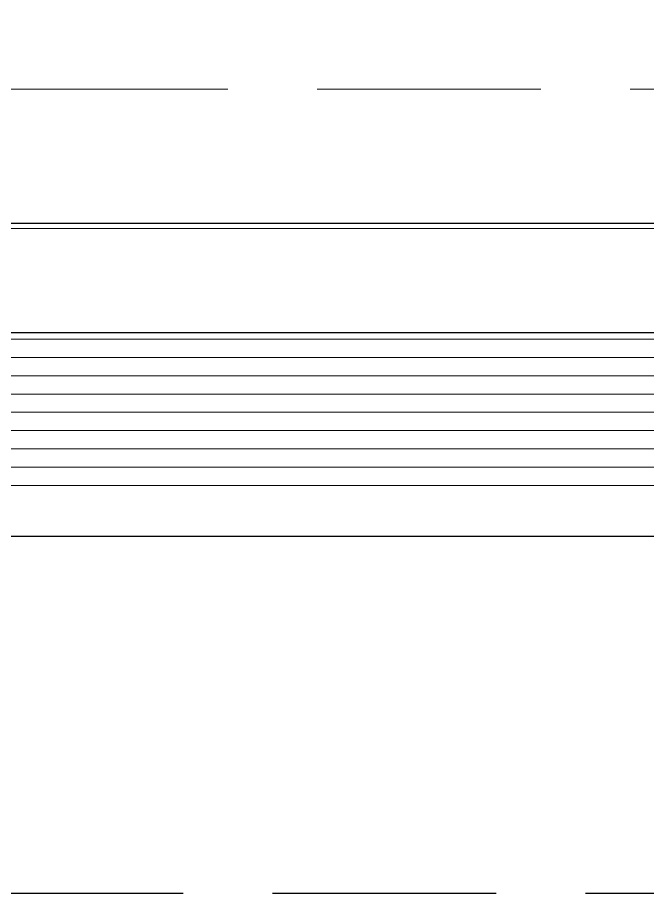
# Model space of a CAD drawing. Extents: x 2803505 to 5851001, y -1372902 to 24339.
# Drawn here: x 2879870 to 2880575, y -921772 to -920792 of the extents above; entities that cross this region are included whole.
import ezdxf

# ---------------------------------------------------------------- set-up
doc = ezdxf.new("R2010")
doc.units = 0
doc.header["$LTSCALE"] = 1000
doc.header["$MEASUREMENT"] = 0
doc.linetypes.add('DASH', pattern=[0.35, 0.25, -0.1])
doc.layers.get('0').update_dxf_attribs({"linetype": 'CONTINUOUS'})
for name, color, linetype in [('!!电气', 1, 'CONTINUOUS'), ('卫生间', 6, 'CONTINUOUS'), ('看线', 185, 'CONTINUOUS')]:
    doc.layers.add(name, color=color, linetype=linetype)
doc.layers.add('平面-看线', color=252, linetype='CONTINUOUS', lineweight=15)
doc.layers.add('平面-空调预留孔', color=252, linetype='CONTINUOUS', lineweight=15)

# ---------------------------------------------------------------- blocks, each defined once
blk = doc.blocks.new('gdgdgdrgdfsfs')
at = {"layer": '平面-空调预留孔', "color": 252}
for p, q in [((703030.02, 763961.62), (701455.02, 763961.62)), ((703023.86, 763845.19), (701461.18, 763845.19)), ((703023.86, 763844.89), (701461.18, 763844.89)), ((703023.86, 763837.79), (701461.18, 763837.79)), ((703026.17, 763817.33), (701458.87, 763817.33)), ((703026.17, 763796.87), (701458.87, 763796.87)), ((703026.17, 763776.42), (701458.87, 763776.42)), ((703026.17, 763755.96), (701458.87, 763755.96)), ((703026.17, 763735.5), (701458.87, 763735.5)), ((703026.17, 763715.04), (701458.87, 763715.04)), ((703026.17, 763694.59), (701458.87, 763694.59)), ((703026.17, 763674.13), (701458.87, 763674.13))]:
    blk.add_line(p, q, dxfattribs=at)
blk = doc.blocks.new('A$C148B7D8E')
at = {"layer": '卫生间', "color": 252, "linetype": 'DASH'}
blk.add_lwpolyline([(16100, 14000), (16100, 15400), (7700, 15400), (7700, 10800), (7300, 10800), (7300, 10000), (900, 10000), (900, 9000.02), (-900, 9000.02), (-900, -900), (1750, -900), (1750, -2100), (23450, -2100), (23450, -900), (25100, -900)], dxfattribs=at)
blk = doc.blocks.new('A$C66B635E3')
at = {"layer": '平面-看线', "color": 252, "linetype": 'DASH'}
blk.add_lwpolyline([(33350, -100), (28700, -100)], dxfattribs=at)
at = {"layer": '看线', "color": 252, "ltscale": 0.5}
for points in [[(28750, -250), (33350, -250)], [(31350, -250), (31350, -600), (33350, -600), (33350, -250)]]:
    blk.add_lwpolyline(points, dxfattribs=at)
at = {"color": 252, "xscale": -1}
blk.add_blockref('A$C148B7D8E', (50100, 1100), dxfattribs=at)
at = {"layer": '平面-空调预留孔', "color": 252, "xscale": -1}
blk.add_blockref('gdgdgdrgdfsfs', (734592.52, -764217.56), dxfattribs=at)

msp = doc.modelspace()

# ---------------------------------------------------------------- block references
at = {"layer": '!!电气'}
msp.add_blockref('A$C66B635E3', (2847805.96, -920771.99), dxfattribs=at)

doc.saveas('drawing.dxf')
